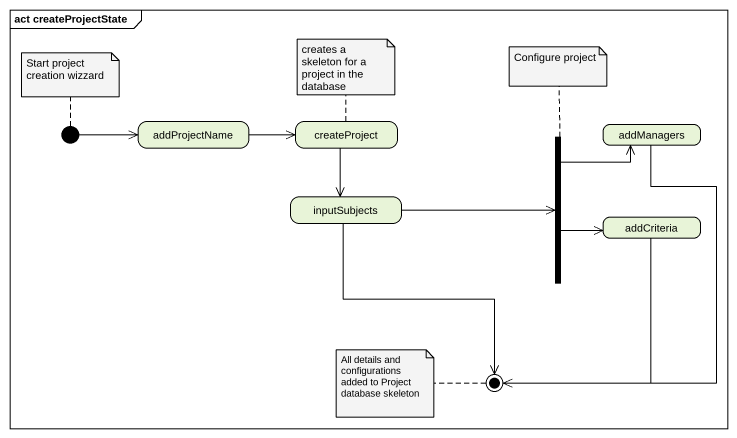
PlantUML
@startuml
mainframe act createProjectState
hide empty description
state initial1 <<start>>
state addProjectName
state createProject
state addManagers
state fork1 <<fork>>
state inputSubjects
state addCriteria
state final1 <<end>>
initial1 -right-> addProjectName
addProjectName -right-> createProject
createProject --> inputSubjects
addManagers --> final1
fork1 -up-> addManagers
fork1 -right-> addCriteria
inputSubjects -right-> fork1
inputSubjects --> final1
addCriteria --> final1
note top of createProject : creates a skeleton for a project in the database
note top of initial1 : Start project creation wizzard
note top of fork1 : Configure project
note left of final1 : All details and configurations added to Project database skeleton
@enduml
